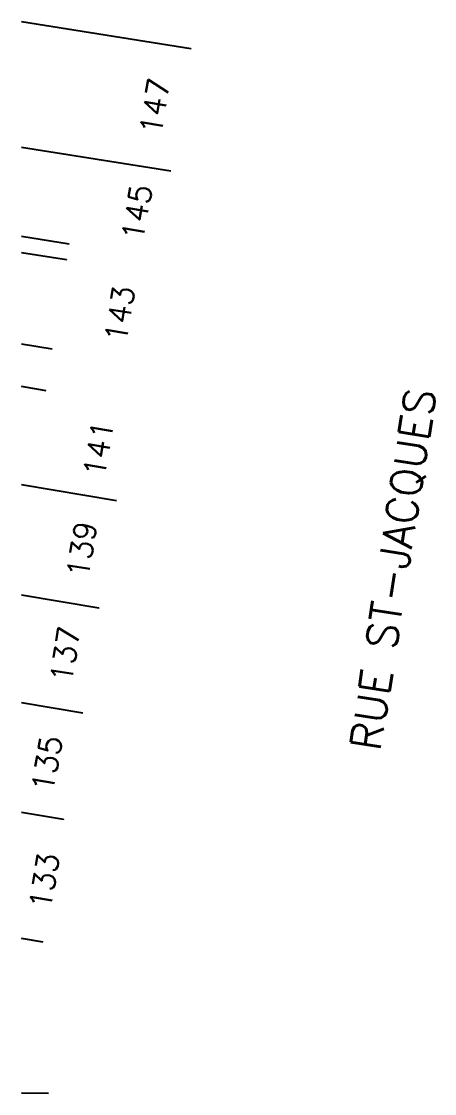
# Model space of a CAD drawing. Header units: millimetres. Extents: x 153000 to 154001, y 120000 to 121000.
# Drawn here: x 153000 to 153023.6, y 120937.8 to 120999 of the extents above; entities that cross this region are included whole.
import ezdxf
from ezdxf.enums import TextEntityAlignment as Align

# ---------------------------------------------------------------- set-up
doc = ezdxf.new("R2010")
doc.units = ezdxf.units.MM
for name, color, linetype in [('W0100', 7, 'CONTINUOUS'), ('W0989', 7, 'CONTINUOUS'), ('W0991', 7, 'CONTINUOUS'), ('W1102', 7, 'CONTINUOUS')]:
    doc.layers.add(name, color=color, linetype=linetype)
doc.styles.get("Standard").update_dxf_attribs({"font": 'romans.shx', "width": 0.85})

msp = doc.modelspace()

# ---------------------------------------------------------------- linework, layer by layer
at = {"layer": 'W0100', "flags": 128}
for points in [[(153002.73, 120986.281), (153000, 120986.718)], [(153000, 120985.802), (153002.569, 120985.392), (153002.569, 120985.392)], [(153001.755, 120980.287), (153000, 120980.567)], [(153001.408, 120977.908), (153000, 120978.142)]]:
    msp.add_lwpolyline(points, dxfattribs=at)
at = {"layer": 'W1102', "flags": 128}
for points in [[(153000, 120998.992), (153009.681, 120997.445), (153009.681, 120997.445)], [(153008.531, 120990.438), (153000, 120991.8)], [(153005.425, 120971.627), (153000, 120972.53)], [(153000, 120966.247), (153004.426, 120965.511), (153004.426, 120965.511)], [(153003.5, 120959.506), (153000, 120960.089)], [(153000, 120953.849), (153002.41, 120953.447), (153002.41, 120953.447)], [(153001.238, 120946.431), (153000, 120946.638)], [(153001.553, 120937.784), (153000, 120937.797)]]:
    msp.add_lwpolyline(points, dxfattribs=at)

# ---------------------------------------------------------------- texts
at = {"layer": 'W0989'}
msp.add_text('RUE ST-JACQUES', height=1.75, rotation=81.16806, dxfattribs=at).set_placement((153021.312, 120967.699), align=Align.MIDDLE)
at = {"layer": 'W0991'}
for s, rotation, p in [('147', 80.67934, (153007.619, 120994.142)), ('145', 80.09689, (153006.598, 120988.081)), ('143', 80.9335, (153005.618, 120982.288)), ('141', 80.47762, (153004.401, 120974.592)), ('139', 80.72844, (153003.45, 120968.841)), ('137', 81.2329, (153002.5, 120962.855)), ('135', 79.80337, (153001.457, 120956.614)), ('133', 80.51329, (153001.304, 120949.909))]:
    msp.add_text(s, height=1.25, rotation=rotation, dxfattribs=at).set_placement(p, align=Align.MIDDLE)

doc.saveas('drawing.dxf')
